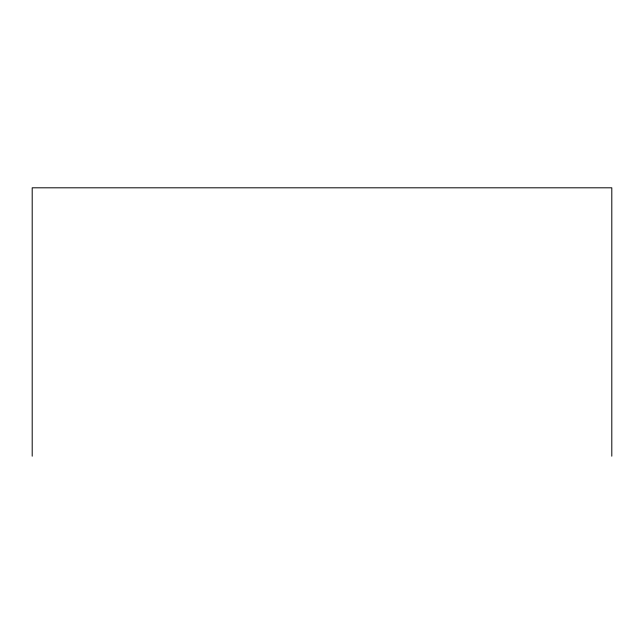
<?xml version="1.0" encoding="UTF-8"?>
<svg xmlns="http://www.w3.org/2000/svg" width="644" height="644" viewBox="0 0 644 644"><rect width="100%" height="100%" fill="white"/><g stroke="black" fill="none" stroke-linecap="round" stroke-linejoin="round"><path stroke-width="0.97" d="M611.8 456.194L611.8 187.807L32.2 187.807L32.2 456.194"/></g></svg>
